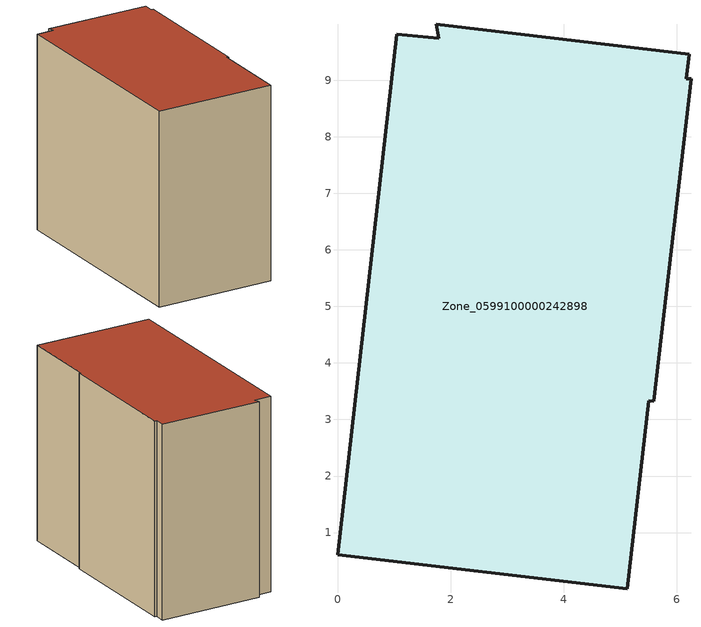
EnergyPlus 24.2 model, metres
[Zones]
Zone_0599100000242898
 floor ground (C_G): 1.05,9.81 1.79,9.74 1.75,9.99 6.22,9.46 6.17,9.03 6.25,9.03 5.59,3.32 5.51,3.33 5.12,0.01 0,0.61 z0
 wall outside (C_F): 5.59,3.32 6.25,9.03 6.17,9.03 6.22,9.46 1.75,9.99 1.79,9.74 1.05,9.81 0,0.61 5.12,0.01 5.51,3.33 5.59,3.32 z0:8.39
 roof outside (C_R): 1.79,9.74 1.05,9.81 0,0.61 5.12,0.01 5.51,3.33 5.59,3.32 6.25,9.03 6.17,9.03 6.22,9.46 1.75,9.99 z8.39
[BUILDING]
Pand.0599100000242898: North Axis=0; Terrain=City; Loads Convergence Tolerance Value=0.04; Temperature Convergence Tolerance Value=0.4; Solar Distribution=FullExterior; Maximum Number of Warmup Days=25; Minimum Number of Warmup Days=1
[Site:Location]
Rotterdam.The.Hague.AP_ZH_NLD Design_Conditions: Latitude=51.96; Longitude=4.45; Time Zone=1; Elevation=-4.5
[SITE:GROUNDTEMPERATURE:BUILDINGSURFACE]
18, 18, 18, 18, 18, 18, 18, 18, 18, 18, 18, 18
[MATERIAL] Thermal Absorptance=0.9; Solar Absorptance=0.7; Visible Absorptance=0.7
Name | Roughness | Thickness | Conductivity | Density | Specific Heat
G.TC.1975-1991 | MediumSmooth | 0.15 | 0.288461 | 540 | 1210
F.TC.1975-1991 | Rough | 0.3 | 0.230769 | 1920 | 840
R.TC.1975-1991 | MediumRough | 0.2 | 0.153846 | 1500 | 1000
[CONSTRUCTION]
C_G: G.TC.1975-1991
C_F: F.TC.1975-1991
C_R: R.TC.1975-1991
[ZONE]
Zone_0599100000242898: Type=1; Multiplier=1; Ceiling Height=Autocalculate; Volume=Autocalculate; Floor Area=autocalculate; Part of Total Floor Area=Yes
[ZONEINFILTRATION:DESIGNFLOWRATE]
Infil_Zone_0599100000242898: Zone or ZoneList or Space or SpaceList=Zone_0599100000242898; Schedule=AlwaysOn; Design Flow Rate Calculation Method=Flow/Area; Flow Rate per Floor Area=0.003; Constant Term Coefficient=1; Temperature Term Coefficient=0; Velocity Term Coefficient=0; Velocity Squared Term Coefficient=0
[HVACTEMPLATE:ZONE:IDEALLOADSAIRSYSTEM]
Zone_0599100000242898: Maximum Heating Supply Air Temperature=50; Minimum Cooling Supply Air Temperature=13; Maximum Heating Supply Air Humidity Ratio=0.0156; Minimum Cooling Supply Air Humidity Ratio=0.0077; Heating Limit=NoLimit; Cooling Limit=NoLimit; Dehumidification Control Type=ConstantSensibleHeatRatio; Cooling Sensible Heat Ratio=0.7; Dehumidification Setpoint=60; Humidification Control Type=None; Humidification Setpoint=30; Outdoor Air Method=None; Outdoor Air Flow Rate per Person=0.00944; Outdoor Air Flow Rate per Zone Floor Area=0; Outdoor Air Flow Rate per Zone=0; Demand Controlled Ventilation Type=None; Outdoor Air Economizer Type=NoEconomizer; Heat Recovery Type=None; Sensible Heat Recovery Effectiveness=0.7; Latent Heat Recovery Effectiveness=0.65
[ZONECONTROL:THERMOSTAT]
ThermostatControl_Zone_0599100000242898: Zone or ZoneList=Zone_0599100000242898; Control Type Schedule=DualSetpointControlType; Control 1=Thermostat_Zone_0599100000242898; Temperature Difference Between Cutout And Setpoint=0
[THERMOSTATSETPOINT:DUALSETPOINT]
Thermostat_Zone_0599100000242898: Heating Setpoint Temperature Schedule=HeatingSetpoint_Zone_0599100000242898; Cooling Setpoint Temperature Schedule=CoolingSetpoint_Zone_0599100000242898
[SCHEDULE:COMPACT]
HeatingSetpoint_Zone_0599100000242898: Through: 12/31, For: AllDays, Until: 24:00, 21
CoolingSetpoint_Zone_0599100000242898: Through: 12/31, For: AllDays, Until: 24:00, 24
DualSetpointControlType: Through: 12/31, For: AllDays, Until: 24:00, 4
AlwaysOn: Through: 12/31, For: AllDays, Until: 24:00, 1
